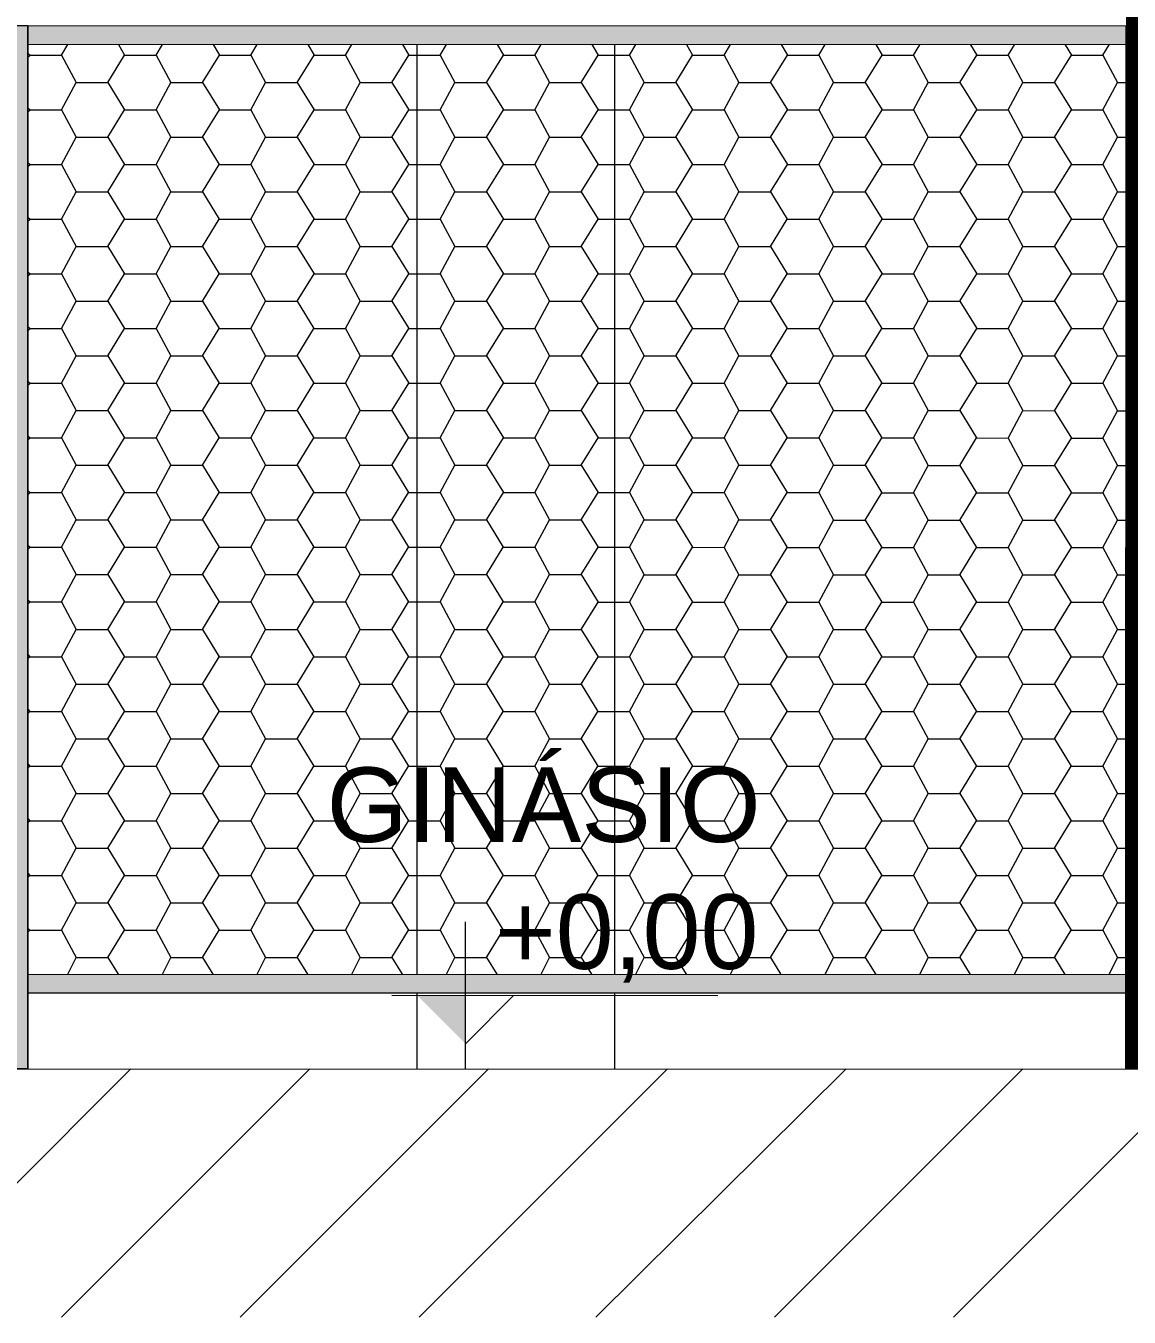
# Model space of a CAD drawing. Extents: x 3377 to 3790, y 1673 to 1846.
# Drawn here: x 3527.579 to 3529.799, y 1749.507 to 1752.105 of the extents above; entities that cross this region are included whole.
import ezdxf

# ---------------------------------------------------------------- set-up
doc = ezdxf.new("R2010")
doc.units = 0
doc.header["$LTSCALE"] = 2
doc.layers.add('PDF7_0', color=7, linetype='Continuous', true_color=0xc6c6c6)
doc.layers.add('PDF7_13-CORTE', color=7, linetype='Continuous', true_color=0xe3e3e3)
for name, color, linetype in [('PDF7_07-HACHURIADO', 7, 'Continuous'), ('PDF7_I-DETALHES', 7, 'Continuous'), ('PDF7_Text', 7, 'Continuous')]:
    doc.layers.add(name, color=color, linetype=linetype)
doc.styles.add('PDF Arial', font='arial.ttf')

msp = doc.modelspace()

# ---------------------------------------------------------------- linework, layer by layer
at = {"layer": 'PDF7_0', "color": 9, "lineweight": 0, "true_color": 0xc1c1c1, "const_width": 0.0423}
msp.add_lwpolyline([(3529.8136, 1754.2079), (3529.8135, 1752.1048), (3529.8134, 1750.006)], dxfattribs=at)
at = {"layer": 'PDF7_0', "color": 7, "lineweight": 0}
for points in [[(3527.5454, 1752.105), (3527.5835, 1752.105), (3527.5834, 1750.0061), (3527.5453, 1750.0061)], [(3527.5834, 1750.0061), (3527.5835, 1752.105)], [(3529.7923, 1752.1048), (3529.7923, 1752.0667), (3527.5835, 1752.0669), (3527.5835, 1752.105)], [(3529.7923, 1752.1048), (3529.8347, 1752.1048), (3529.8345, 1750.006), (3529.7922, 1750.006)], [(3529.7922, 1750.1964), (3529.7922, 1750.1583), (3527.5834, 1750.1585), (3527.5834, 1750.1965)]]:
    msp.add_lwpolyline(points, close=True, dxfattribs=at)
for points in [[(3529.7923, 1752.1048), (3529.7922, 1750.006)], [(3528.3662, 1750.1965), (3528.3663, 1752.0668)], [(3528.764, 1750.1965), (3528.7641, 1752.0668)], [(3528.3662, 1750.0061), (3528.3662, 1750.1584)], [(3528.7639, 1750.0061), (3528.764, 1750.1584)]]:
    msp.add_lwpolyline(points, dxfattribs=at)
at = {"layer": 'PDF7_0', "lineweight": 0}
for points in [[(3527.5835, 1752.0499), (3527.5877, 1752.0457), (3527.6512, 1752.0457), (3527.6639, 1752.0669)], [(3527.5835, 1752.0415), (3527.5877, 1752.0457)], [(3527.6512, 1752.0457), (3527.6808, 1751.9907), (3527.7443, 1751.9907), (3527.7781, 1752.0457)], [(3527.7655, 1752.0669), (3527.7781, 1752.0457), (3527.8416, 1752.0457), (3527.8543, 1752.0668)], [(3527.8416, 1752.0457), (3527.8712, 1751.9907), (3527.9347, 1751.9907), (3527.9686, 1752.0457)], [(3527.9559, 1752.0668), (3527.9686, 1752.0457), (3528.032, 1752.0457), (3528.0447, 1752.0668)], [(3528.032, 1752.0457), (3528.0617, 1751.9907), (3528.1251, 1751.9907), (3528.159, 1752.0457)], [(3528.1463, 1752.0668), (3528.159, 1752.0457), (3528.2225, 1752.0457), (3528.2351, 1752.0668)], [(3528.2225, 1752.0457), (3528.2521, 1751.9907), (3528.3155, 1751.9907), (3528.3494, 1752.0457)], [(3528.3367, 1752.0668), (3528.3494, 1752.0457), (3528.4129, 1752.0457), (3528.4256, 1752.0668)], [(3528.4129, 1752.0457), (3528.4425, 1751.9906), (3528.506, 1751.9906), (3528.5398, 1752.0456)], [(3528.5271, 1752.0668), (3528.5398, 1752.0456), (3528.6033, 1752.0456), (3528.616, 1752.0668)], [(3528.6033, 1752.0456), (3528.6329, 1751.9906), (3528.6964, 1751.9906), (3528.7302, 1752.0456)], [(3528.7175, 1752.0668), (3528.7302, 1752.0456), (3528.7937, 1752.0456), (3528.8064, 1752.0668)], [(3528.7937, 1752.0456), (3528.8233, 1751.9906), (3528.8868, 1751.9906), (3528.9206, 1752.0456)], [(3528.908, 1752.0668), (3528.9206, 1752.0456), (3528.9841, 1752.0456), (3528.9968, 1752.0668)], [(3528.9841, 1752.0456), (3529.0137, 1751.9906), (3529.0772, 1751.9906), (3529.1111, 1752.0456)], [(3529.0984, 1752.0668), (3529.1111, 1752.0456), (3529.1745, 1752.0456), (3529.1872, 1752.0668)], [(3529.1745, 1752.0456), (3529.2042, 1751.9906), (3529.2676, 1751.9906), (3529.3015, 1752.0456)], [(3529.2888, 1752.0668), (3529.3015, 1752.0456), (3529.365, 1752.0456), (3529.3777, 1752.0667)], [(3529.365, 1752.0456), (3529.3946, 1751.9906), (3529.458, 1751.9906), (3529.4919, 1752.0456)], [(3529.4792, 1752.0667), (3529.4919, 1752.0456), (3529.5554, 1752.0456), (3529.5681, 1752.0667)], [(3529.5554, 1752.0456), (3529.585, 1751.9906), (3529.6485, 1751.9906), (3529.6823, 1752.0456)], [(3529.6696, 1752.0667), (3529.6823, 1752.0456), (3529.7458, 1752.0456), (3529.7585, 1752.0667)], [(3529.7458, 1752.0456), (3529.7754, 1751.9906), (3529.7923, 1751.9906)], [(3527.5835, 1751.9399), (3527.5877, 1751.9357), (3527.6512, 1751.9357), (3527.6808, 1751.9907)], [(3527.7443, 1751.9907), (3527.7781, 1751.9357), (3527.8416, 1751.9357), (3527.8712, 1751.9907)], [(3527.9347, 1751.9907), (3527.9686, 1751.9357), (3528.032, 1751.9357), (3528.0617, 1751.9907)], [(3528.1251, 1751.9907), (3528.159, 1751.9357), (3528.2224, 1751.9356), (3528.2521, 1751.9907)], [(3528.3155, 1751.9907), (3528.3494, 1751.9356), (3528.4129, 1751.9356), (3528.4425, 1751.9906)], [(3528.506, 1751.9906), (3528.5398, 1751.9356), (3528.6033, 1751.9356), (3528.6329, 1751.9906)], [(3528.6964, 1751.9906), (3528.7302, 1751.9356), (3528.7937, 1751.9356), (3528.8233, 1751.9906)], [(3528.8868, 1751.9906), (3528.9206, 1751.9356), (3528.9841, 1751.9356), (3529.0137, 1751.9906)], [(3529.0772, 1751.9906), (3529.1111, 1751.9356), (3529.1745, 1751.9356), (3529.2042, 1751.9906)], [(3529.2676, 1751.9906), (3529.3015, 1751.9356), (3529.3649, 1751.9356), (3529.3946, 1751.9906)], [(3529.458, 1751.9906), (3529.4919, 1751.9356), (3529.5554, 1751.9356), (3529.585, 1751.9906)], [(3529.6485, 1751.9906), (3529.6823, 1751.9356), (3529.7458, 1751.9355), (3529.7754, 1751.9906)], [(3527.5835, 1751.9315), (3527.5877, 1751.9357)], [(3527.6512, 1751.9357), (3527.6808, 1751.8807), (3527.7443, 1751.8807), (3527.7781, 1751.9357)], [(3527.8416, 1751.9357), (3527.8712, 1751.8807), (3527.9347, 1751.8807), (3527.9686, 1751.9357)], [(3528.032, 1751.9357), (3528.0616, 1751.8806), (3528.1251, 1751.8806), (3528.159, 1751.9357)], [(3528.2224, 1751.9356), (3528.2521, 1751.8806), (3528.3155, 1751.8806), (3528.3494, 1751.9356)], [(3528.4129, 1751.9356), (3528.4425, 1751.8806), (3528.506, 1751.8806), (3528.5398, 1751.9356)], [(3528.6033, 1751.9356), (3528.6329, 1751.8806), (3528.6964, 1751.8806), (3528.7302, 1751.9356)], [(3528.7937, 1751.9356), (3528.8233, 1751.8806), (3528.8868, 1751.8806), (3528.9206, 1751.9356)], [(3528.9841, 1751.9356), (3529.0137, 1751.8806), (3529.0772, 1751.8806), (3529.1111, 1751.9356)], [(3529.1745, 1751.9356), (3529.2041, 1751.8806), (3529.2676, 1751.8806), (3529.3015, 1751.9356)], [(3529.3649, 1751.9356), (3529.3946, 1751.8806), (3529.458, 1751.8806), (3529.4919, 1751.9356)], [(3529.5554, 1751.9356), (3529.585, 1751.8805), (3529.6485, 1751.8805), (3529.6823, 1751.9356)], [(3529.7458, 1751.9355), (3529.7754, 1751.8805), (3529.7923, 1751.8805)], [(3527.5835, 1751.8299), (3527.5877, 1751.8257), (3527.6512, 1751.8257), (3527.6808, 1751.8807)], [(3527.7443, 1751.8807), (3527.7781, 1751.8257), (3527.8416, 1751.8257), (3527.8712, 1751.8807)], [(3527.9347, 1751.8807), (3527.9685, 1751.8256), (3528.032, 1751.8256), (3528.0616, 1751.8806)], [(3528.1251, 1751.8806), (3528.159, 1751.8256), (3528.2224, 1751.8256), (3528.2521, 1751.8806)], [(3528.3155, 1751.8806), (3528.3494, 1751.8256), (3528.4129, 1751.8256), (3528.4425, 1751.8806)], [(3528.506, 1751.8806), (3528.5398, 1751.8256), (3528.6033, 1751.8256), (3528.6329, 1751.8806)], [(3528.6964, 1751.8806), (3528.7302, 1751.8256), (3528.7937, 1751.8256), (3528.8233, 1751.8806)], [(3528.8868, 1751.8806), (3528.9206, 1751.8256), (3528.9841, 1751.8256), (3529.0137, 1751.8806)], [(3529.0772, 1751.8806), (3529.1111, 1751.8256), (3529.1745, 1751.8256), (3529.2041, 1751.8806)], [(3529.2676, 1751.8806), (3529.3015, 1751.8256), (3529.3649, 1751.8256), (3529.3946, 1751.8806)], [(3529.458, 1751.8806), (3529.4919, 1751.8255), (3529.5554, 1751.8255), (3529.585, 1751.8805)], [(3529.6485, 1751.8805), (3529.6823, 1751.8255), (3529.7458, 1751.8255), (3529.7754, 1751.8805)], [(3527.5835, 1751.8214), (3527.5877, 1751.8257)], [(3527.6512, 1751.8257), (3527.6808, 1751.7707), (3527.7443, 1751.7707), (3527.7781, 1751.8257)], [(3527.8416, 1751.8257), (3527.8712, 1751.7706), (3527.9347, 1751.7706), (3527.9685, 1751.8256)], [(3528.032, 1751.8256), (3528.0616, 1751.7706), (3528.1251, 1751.7706), (3528.159, 1751.8256)], [(3528.2224, 1751.8256), (3528.2521, 1751.7706), (3528.3155, 1751.7706), (3528.3494, 1751.8256)], [(3528.4129, 1751.8256), (3528.4425, 1751.7706), (3528.5059, 1751.7706), (3528.5398, 1751.8256)], [(3528.6033, 1751.8256), (3528.6329, 1751.7706), (3528.6964, 1751.7706), (3528.7302, 1751.8256)], [(3528.7937, 1751.8256), (3528.8233, 1751.7706), (3528.8868, 1751.7706), (3528.9206, 1751.8256)], [(3528.9841, 1751.8256), (3529.0137, 1751.7706), (3529.0772, 1751.7706), (3529.1111, 1751.8256)], [(3529.1745, 1751.8256), (3529.2041, 1751.7706), (3529.2676, 1751.7705), (3529.3015, 1751.8256)], [(3529.3649, 1751.8256), (3529.3946, 1751.7705), (3529.458, 1751.7705), (3529.4919, 1751.8255)], [(3529.5554, 1751.8255), (3529.585, 1751.7705), (3529.6484, 1751.7705), (3529.6823, 1751.8255)], [(3529.7458, 1751.8255), (3529.7754, 1751.7705), (3529.7923, 1751.7705)], [(3527.5835, 1751.7199), (3527.5877, 1751.7157), (3527.6512, 1751.7156), (3527.6808, 1751.7707)], [(3527.7443, 1751.7707), (3527.7781, 1751.7156), (3527.8416, 1751.7156), (3527.8712, 1751.7706)], [(3527.9347, 1751.7706), (3527.9685, 1751.7156), (3528.032, 1751.7156), (3528.0616, 1751.7706)], [(3528.1251, 1751.7706), (3528.159, 1751.7156), (3528.2224, 1751.7156), (3528.2521, 1751.7706)], [(3528.3155, 1751.7706), (3528.3494, 1751.7156), (3528.4128, 1751.7156), (3528.4425, 1751.7706)], [(3528.5059, 1751.7706), (3528.5398, 1751.7156), (3528.6033, 1751.7156), (3528.6329, 1751.7706)], [(3528.6964, 1751.7706), (3528.7302, 1751.7156), (3528.7937, 1751.7156), (3528.8233, 1751.7706)], [(3528.8868, 1751.7706), (3528.9206, 1751.7156), (3528.9841, 1751.7156), (3529.0137, 1751.7706)], [(3529.0772, 1751.7706), (3529.111, 1751.7156), (3529.1745, 1751.7155), (3529.2041, 1751.7706)], [(3529.2676, 1751.7705), (3529.3015, 1751.7155), (3529.3649, 1751.7155), (3529.3946, 1751.7705)], [(3529.458, 1751.7705), (3529.4919, 1751.7155), (3529.5554, 1751.7155), (3529.585, 1751.7705)], [(3529.6484, 1751.7705), (3529.6823, 1751.7155), (3529.7458, 1751.7155), (3529.7754, 1751.7705)], [(3527.5835, 1751.7114), (3527.5877, 1751.7157)], [(3527.6512, 1751.7156), (3527.6808, 1751.6606), (3527.7443, 1751.6606), (3527.7781, 1751.7156)], [(3527.8416, 1751.7156), (3527.8712, 1751.6606), (3527.9347, 1751.6606), (3527.9685, 1751.7156)], [(3528.032, 1751.7156), (3528.0616, 1751.6606), (3528.1251, 1751.6606), (3528.159, 1751.7156)], [(3528.2224, 1751.7156), (3528.252, 1751.6606), (3528.3155, 1751.6606), (3528.3494, 1751.7156)], [(3528.4128, 1751.7156), (3528.4425, 1751.6606), (3528.5059, 1751.6606), (3528.5398, 1751.7156)], [(3528.6033, 1751.7156), (3528.6329, 1751.6606), (3528.6964, 1751.6606), (3528.7302, 1751.7156)], [(3528.7937, 1751.7156), (3528.8233, 1751.6606), (3528.8868, 1751.6606), (3528.9206, 1751.7156)], [(3528.9841, 1751.7156), (3529.0137, 1751.6605), (3529.0772, 1751.6605), (3529.111, 1751.7156)], [(3529.1745, 1751.7155), (3529.2041, 1751.6605), (3529.2676, 1751.6605), (3529.3015, 1751.7155)], [(3529.3649, 1751.7155), (3529.3945, 1751.6605), (3529.458, 1751.6605), (3529.4919, 1751.7155)], [(3529.5554, 1751.7155), (3529.585, 1751.6605), (3529.6484, 1751.6605), (3529.6823, 1751.7155)], [(3529.7458, 1751.7155), (3529.7754, 1751.6605), (3529.7923, 1751.6605)], [(3527.5835, 1751.6099), (3527.5877, 1751.6056), (3527.6512, 1751.6056), (3527.6808, 1751.6606)], [(3527.7443, 1751.6606), (3527.7781, 1751.6056), (3527.8416, 1751.6056), (3527.8712, 1751.6606)], [(3527.9347, 1751.6606), (3527.9685, 1751.6056), (3528.032, 1751.6056), (3528.0616, 1751.6606)], [(3528.1251, 1751.6606), (3528.159, 1751.6056), (3528.2224, 1751.6056), (3528.252, 1751.6606)], [(3528.3155, 1751.6606), (3528.3494, 1751.6056), (3528.4128, 1751.6056), (3528.4425, 1751.6606)], [(3528.5059, 1751.6606), (3528.5398, 1751.6056), (3528.6033, 1751.6056), (3528.6329, 1751.6606)], [(3528.6964, 1751.6606), (3528.7302, 1751.6056), (3528.7937, 1751.6056), (3528.8233, 1751.6606)], [(3528.8868, 1751.6606), (3528.9206, 1751.6055), (3528.9841, 1751.6055), (3529.0137, 1751.6605)], [(3529.0772, 1751.6605), (3529.111, 1751.6055), (3529.1745, 1751.6055), (3529.2041, 1751.6605)], [(3529.2676, 1751.6605), (3529.3015, 1751.6055), (3529.3649, 1751.6055), (3529.3945, 1751.6605)], [(3529.458, 1751.6605), (3529.4919, 1751.6055), (3529.5553, 1751.6055), (3529.585, 1751.6605)], [(3529.6484, 1751.6605), (3529.6823, 1751.6055), (3529.7458, 1751.6055), (3529.7754, 1751.6605)], [(3527.5835, 1751.6014), (3527.5877, 1751.6056)], [(3527.6512, 1751.6056), (3527.6808, 1751.5506), (3527.7443, 1751.5506), (3527.7781, 1751.6056)], [(3527.8416, 1751.6056), (3527.8712, 1751.5506), (3527.9347, 1751.5506), (3527.9685, 1751.6056)], [(3528.032, 1751.6056), (3528.0616, 1751.5506), (3528.1251, 1751.5506), (3528.159, 1751.6056)], [(3528.2224, 1751.6056), (3528.252, 1751.5506), (3528.3155, 1751.5506), (3528.3494, 1751.6056)], [(3528.4128, 1751.6056), (3528.4425, 1751.5506), (3528.5059, 1751.5506), (3528.5398, 1751.6056)], [(3528.6033, 1751.6056), (3528.6329, 1751.5506), (3528.6963, 1751.5506), (3528.7302, 1751.6056)], [(3528.7937, 1751.6056), (3528.8233, 1751.5505), (3528.8868, 1751.5505), (3528.9206, 1751.6055)], [(3528.9841, 1751.6055), (3529.0137, 1751.5505), (3529.0772, 1751.5505), (3529.111, 1751.6055)], [(3529.1745, 1751.6055), (3529.2041, 1751.5505), (3529.2676, 1751.5505), (3529.3015, 1751.6055)], [(3529.3649, 1751.6055), (3529.3945, 1751.5505), (3529.458, 1751.5505), (3529.4919, 1751.6055)], [(3529.5553, 1751.6055), (3529.585, 1751.5505), (3529.6484, 1751.5505), (3529.6823, 1751.6055)], [(3529.7458, 1751.6055), (3529.7754, 1751.5505), (3529.7923, 1751.5505)], [(3527.5835, 1751.4998), (3527.5877, 1751.4956), (3527.6512, 1751.4956), (3527.6808, 1751.5506)], [(3527.7443, 1751.5506), (3527.7781, 1751.4956), (3527.8416, 1751.4956), (3527.8712, 1751.5506)], [(3527.9347, 1751.5506), (3527.9685, 1751.4956), (3528.032, 1751.4956), (3528.0616, 1751.5506)], [(3528.1251, 1751.5506), (3528.1589, 1751.4956), (3528.2224, 1751.4956), (3528.252, 1751.5506)], [(3528.3155, 1751.5506), (3528.3494, 1751.4956), (3528.4128, 1751.4956), (3528.4425, 1751.5506)], [(3528.5059, 1751.5506), (3528.5398, 1751.4956), (3528.6033, 1751.4955), (3528.6329, 1751.5506)], [(3528.6963, 1751.5506), (3528.7302, 1751.4955), (3528.7937, 1751.4955), (3528.8233, 1751.5505)], [(3528.8868, 1751.5505), (3528.9206, 1751.4955), (3528.9841, 1751.4955), (3529.0137, 1751.5505)], [(3529.0772, 1751.5505), (3529.111, 1751.4955), (3529.1745, 1751.4955), (3529.2041, 1751.5505)], [(3529.2676, 1751.5505), (3529.3014, 1751.4955), (3529.3649, 1751.4955), (3529.3945, 1751.5505)], [(3529.458, 1751.5505), (3529.4919, 1751.4955), (3529.5553, 1751.4955), (3529.585, 1751.5505)], [(3529.6484, 1751.5505), (3529.6823, 1751.4955), (3529.7458, 1751.4955), (3529.7754, 1751.5505)], [(3527.5835, 1751.4914), (3527.5877, 1751.4956)], [(3527.6512, 1751.4956), (3527.6808, 1751.4406), (3527.7443, 1751.4406), (3527.7781, 1751.4956)], [(3527.8416, 1751.4956), (3527.8712, 1751.4406), (3527.9347, 1751.4406), (3527.9685, 1751.4956)], [(3528.032, 1751.4956), (3528.0616, 1751.4406), (3528.1251, 1751.4406), (3528.1589, 1751.4956)], [(3528.2224, 1751.4956), (3528.252, 1751.4406), (3528.3155, 1751.4406), (3528.3494, 1751.4956)], [(3528.4128, 1751.4956), (3528.4424, 1751.4405), (3528.5059, 1751.4405), (3528.5398, 1751.4956)], [(3528.6033, 1751.4955), (3528.6329, 1751.4405), (3528.6963, 1751.4405), (3528.7302, 1751.4955)], [(3528.7937, 1751.4955), (3528.8233, 1751.4405), (3528.8868, 1751.4405), (3528.9206, 1751.4955)], [(3528.9841, 1751.4955), (3529.0137, 1751.4405), (3529.0772, 1751.4405), (3529.111, 1751.4955)], [(3529.1745, 1751.4955), (3529.2041, 1751.4405), (3529.2676, 1751.4405), (3529.3014, 1751.4955)], [(3529.3649, 1751.4955), (3529.3945, 1751.4405), (3529.458, 1751.4405), (3529.4919, 1751.4955)], [(3529.5553, 1751.4955), (3529.585, 1751.4405), (3529.6484, 1751.4405), (3529.6823, 1751.4955)], [(3529.7458, 1751.4955), (3529.7754, 1751.4405), (3529.7923, 1751.4405)], [(3527.5835, 1751.3898), (3527.5877, 1751.3856), (3527.6512, 1751.3856), (3527.6808, 1751.4406)], [(3527.7443, 1751.4406), (3527.7781, 1751.3856), (3527.8416, 1751.3856), (3527.8712, 1751.4406)], [(3527.9347, 1751.4406), (3527.9685, 1751.3856), (3528.032, 1751.3856), (3528.0616, 1751.4406)], [(3528.1251, 1751.4406), (3528.1589, 1751.3856), (3528.2224, 1751.3856), (3528.252, 1751.4406)], [(3528.3155, 1751.4406), (3528.3494, 1751.3855), (3528.4128, 1751.3855), (3528.4424, 1751.4405)], [(3528.5059, 1751.4405), (3528.5398, 1751.3855), (3528.6032, 1751.3855), (3528.6329, 1751.4405)], [(3528.6963, 1751.4405), (3528.7302, 1751.3855), (3528.7937, 1751.3855), (3528.8233, 1751.4405)], [(3528.8868, 1751.4405), (3528.9206, 1751.3855), (3528.9841, 1751.3855), (3529.0137, 1751.4405)], [(3529.0772, 1751.4405), (3529.111, 1751.3855), (3529.1745, 1751.3855), (3529.2041, 1751.4405)], [(3529.2676, 1751.4405), (3529.3014, 1751.3855), (3529.3649, 1751.3855), (3529.3945, 1751.4405)], [(3529.458, 1751.4405), (3529.4919, 1751.3855), (3529.5553, 1751.3855), (3529.585, 1751.4405)], [(3529.6484, 1751.4405), (3529.6823, 1751.3855), (3529.7457, 1751.3855), (3529.7754, 1751.4405)], [(3527.5835, 1751.3814), (3527.5877, 1751.3856)], [(3527.6512, 1751.3856), (3527.6808, 1751.3306), (3527.7442, 1751.3306), (3527.7781, 1751.3856)], [(3527.8416, 1751.3856), (3527.8712, 1751.3306), (3527.9347, 1751.3306), (3527.9685, 1751.3856)], [(3528.032, 1751.3856), (3528.0616, 1751.3306), (3528.1251, 1751.3306), (3528.1589, 1751.3856)], [(3528.2224, 1751.3856), (3528.252, 1751.3305), (3528.3155, 1751.3305), (3528.3494, 1751.3855)], [(3528.4128, 1751.3855), (3528.4424, 1751.3305), (3528.5059, 1751.3305), (3528.5398, 1751.3855)], [(3528.6032, 1751.3855), (3528.6329, 1751.3305), (3528.6963, 1751.3305), (3528.7302, 1751.3855)], [(3528.7937, 1751.3855), (3528.8233, 1751.3305), (3528.8867, 1751.3305), (3528.9206, 1751.3855)], [(3528.9841, 1751.3855), (3529.0137, 1751.3305), (3529.0772, 1751.3305), (3529.111, 1751.3855)], [(3529.1745, 1751.3855), (3529.2041, 1751.3305), (3529.2676, 1751.3305), (3529.3014, 1751.3855)], [(3529.3649, 1751.3855), (3529.3945, 1751.3305), (3529.458, 1751.3305), (3529.4919, 1751.3855)], [(3529.5553, 1751.3855), (3529.5849, 1751.3305), (3529.6484, 1751.3304), (3529.6823, 1751.3855)], [(3529.7457, 1751.3855), (3529.7754, 1751.3304), (3529.7923, 1751.3304)], [(3527.5834, 1751.2798), (3527.5877, 1751.2756), (3527.6512, 1751.2756), (3527.6808, 1751.3306)], [(3527.7442, 1751.3306), (3527.7781, 1751.2756), (3527.8416, 1751.2756), (3527.8712, 1751.3306)], [(3527.9347, 1751.3306), (3527.9685, 1751.2756), (3528.032, 1751.2755), (3528.0616, 1751.3306)], [(3528.1251, 1751.3306), (3528.1589, 1751.2755), (3528.2224, 1751.2755), (3528.252, 1751.3305)], [(3528.3155, 1751.3305), (3528.3493, 1751.2755), (3528.4128, 1751.2755), (3528.4424, 1751.3305)], [(3528.5059, 1751.3305), (3528.5398, 1751.2755), (3528.6032, 1751.2755), (3528.6329, 1751.3305)], [(3528.6963, 1751.3305), (3528.7302, 1751.2755), (3528.7937, 1751.2755), (3528.8233, 1751.3305)], [(3528.8867, 1751.3305), (3528.9206, 1751.2755), (3528.9841, 1751.2755), (3529.0137, 1751.3305)], [(3529.0772, 1751.3305), (3529.111, 1751.2755), (3529.1745, 1751.2755), (3529.2041, 1751.3305)], [(3529.2676, 1751.3305), (3529.3014, 1751.2755), (3529.3649, 1751.2755), (3529.3945, 1751.3305)], [(3529.458, 1751.3305), (3529.4918, 1751.2755), (3529.5553, 1751.2754), (3529.5849, 1751.3305)], [(3529.6484, 1751.3304), (3529.6823, 1751.2754), (3529.7457, 1751.2754), (3529.7754, 1751.3304)], [(3527.5834, 1751.2713), (3527.5877, 1751.2756)], [(3527.6512, 1751.2756), (3527.6808, 1751.2206), (3527.7442, 1751.2206), (3527.7781, 1751.2756)], [(3527.8416, 1751.2756), (3527.8712, 1751.2205), (3527.9347, 1751.2205), (3527.9685, 1751.2756)], [(3528.032, 1751.2755), (3528.0616, 1751.2205), (3528.1251, 1751.2205), (3528.1589, 1751.2755)], [(3528.2224, 1751.2755), (3528.252, 1751.2205), (3528.3155, 1751.2205), (3528.3493, 1751.2755)], [(3528.4128, 1751.2755), (3528.4424, 1751.2205), (3528.5059, 1751.2205), (3528.5398, 1751.2755)], [(3528.6032, 1751.2755), (3528.6329, 1751.2205), (3528.6963, 1751.2205), (3528.7302, 1751.2755)], [(3528.7937, 1751.2755), (3528.8233, 1751.2205), (3528.8867, 1751.2205), (3528.9206, 1751.2755)], [(3528.9841, 1751.2755), (3529.0137, 1751.2205), (3529.0772, 1751.2205), (3529.111, 1751.2755)], [(3529.1745, 1751.2755), (3529.2041, 1751.2205), (3529.2676, 1751.2205), (3529.3014, 1751.2755)], [(3529.3649, 1751.2755), (3529.3945, 1751.2204), (3529.458, 1751.2204), (3529.4918, 1751.2755)], [(3529.5553, 1751.2754), (3529.5849, 1751.2204), (3529.6484, 1751.2204), (3529.6823, 1751.2754)], [(3529.7457, 1751.2754), (3529.7754, 1751.2204), (3529.7923, 1751.2204)], [(3527.5834, 1751.1698), (3527.5877, 1751.1656), (3527.6511, 1751.1656), (3527.6808, 1751.2206)], [(3527.7442, 1751.2206), (3527.7781, 1751.1655), (3527.8416, 1751.1655), (3527.8712, 1751.2205)], [(3527.9347, 1751.2205), (3527.9685, 1751.1655), (3528.032, 1751.1655), (3528.0616, 1751.2205)], [(3528.1251, 1751.2205), (3528.1589, 1751.1655), (3528.2224, 1751.1655), (3528.252, 1751.2205)], [(3528.3155, 1751.2205), (3528.3493, 1751.1655), (3528.4128, 1751.1655), (3528.4424, 1751.2205)], [(3528.5059, 1751.2205), (3528.5398, 1751.1655), (3528.6032, 1751.1655), (3528.6329, 1751.2205)], [(3528.6963, 1751.2205), (3528.7302, 1751.1655), (3528.7936, 1751.1655), (3528.8233, 1751.2205)], [(3528.8867, 1751.2205), (3528.9206, 1751.1655), (3528.9841, 1751.1655), (3529.0137, 1751.2205)], [(3529.0772, 1751.2205), (3529.111, 1751.1655), (3529.1745, 1751.1655), (3529.2041, 1751.2205)], [(3529.2676, 1751.2205), (3529.3014, 1751.1654), (3529.3649, 1751.1654), (3529.3945, 1751.2204)], [(3529.458, 1751.2204), (3529.4918, 1751.1654), (3529.5553, 1751.1654), (3529.5849, 1751.2204)], [(3529.6484, 1751.2204), (3529.6823, 1751.1654), (3529.7457, 1751.1654), (3529.7754, 1751.2204)], [(3527.5834, 1751.1613), (3527.5877, 1751.1656)], [(3527.6511, 1751.1656), (3527.6808, 1751.1105), (3527.7442, 1751.1105), (3527.7781, 1751.1655)], [(3527.8416, 1751.1655), (3527.8712, 1751.1105), (3527.9346, 1751.1105), (3527.9685, 1751.1655)], [(3528.032, 1751.1655), (3528.0616, 1751.1105), (3528.1251, 1751.1105), (3528.1589, 1751.1655)], [(3528.2224, 1751.1655), (3528.252, 1751.1105), (3528.3155, 1751.1105), (3528.3493, 1751.1655)], [(3528.4128, 1751.1655), (3528.4424, 1751.1105), (3528.5059, 1751.1105), (3528.5398, 1751.1655)], [(3528.6032, 1751.1655), (3528.6328, 1751.1105), (3528.6963, 1751.1105), (3528.7302, 1751.1655)], [(3528.7936, 1751.1655), (3528.8233, 1751.1105), (3528.8867, 1751.1105), (3528.9206, 1751.1655)], [(3528.9841, 1751.1655), (3529.0137, 1751.1105), (3529.0772, 1751.1105), (3529.111, 1751.1655)], [(3529.1745, 1751.1655), (3529.2041, 1751.1104), (3529.2676, 1751.1104), (3529.3014, 1751.1654)], [(3529.3649, 1751.1654), (3529.3945, 1751.1104), (3529.458, 1751.1104), (3529.4918, 1751.1654)], [(3529.5553, 1751.1654), (3529.5849, 1751.1104), (3529.6484, 1751.1104), (3529.6823, 1751.1654)], [(3529.7457, 1751.1654), (3529.7753, 1751.1104), (3529.7923, 1751.1104)], [(3527.5834, 1751.0598), (3527.5877, 1751.0555), (3527.6511, 1751.0555), (3527.6808, 1751.1105)], [(3527.7442, 1751.1105), (3527.7781, 1751.0555), (3527.8416, 1751.0555), (3527.8712, 1751.1105)], [(3527.9346, 1751.1105), (3527.9685, 1751.0555), (3528.032, 1751.0555), (3528.0616, 1751.1105)], [(3528.1251, 1751.1105), (3528.1589, 1751.0555), (3528.2224, 1751.0555), (3528.252, 1751.1105)], [(3528.3155, 1751.1105), (3528.3493, 1751.0555), (3528.4128, 1751.0555), (3528.4424, 1751.1105)], [(3528.5059, 1751.1105), (3528.5397, 1751.0555), (3528.6032, 1751.0555), (3528.6328, 1751.1105)], [(3528.6963, 1751.1105), (3528.7302, 1751.0555), (3528.7936, 1751.0555), (3528.8233, 1751.1105)], [(3528.8867, 1751.1105), (3528.9206, 1751.0555), (3528.9841, 1751.0554), (3529.0137, 1751.1105)], [(3529.0772, 1751.1105), (3529.111, 1751.0554), (3529.1745, 1751.0554), (3529.2041, 1751.1104)], [(3529.2676, 1751.1104), (3529.3014, 1751.0554), (3529.3649, 1751.0554), (3529.3945, 1751.1104)], [(3529.458, 1751.1104), (3529.4918, 1751.0554), (3529.5553, 1751.0554), (3529.5849, 1751.1104)], [(3529.6484, 1751.1104), (3529.6823, 1751.0554), (3529.7457, 1751.0554), (3529.7753, 1751.1104)], [(3527.5834, 1751.0513), (3527.5877, 1751.0555)], [(3527.6511, 1751.0555), (3527.6808, 1751.0005), (3527.7442, 1751.0005), (3527.7781, 1751.0555)], [(3527.8416, 1751.0555), (3527.8712, 1751.0005), (3527.9346, 1751.0005), (3527.9685, 1751.0555)], [(3528.032, 1751.0555), (3528.0616, 1751.0005), (3528.1251, 1751.0005), (3528.1589, 1751.0555)], [(3528.2224, 1751.0555), (3528.252, 1751.0005), (3528.3155, 1751.0005), (3528.3493, 1751.0555)], [(3528.4128, 1751.0555), (3528.4424, 1751.0005), (3528.5059, 1751.0005), (3528.5397, 1751.0555)], [(3528.6032, 1751.0555), (3528.6328, 1751.0005), (3528.6963, 1751.0005), (3528.7302, 1751.0555)], [(3528.7936, 1751.0555), (3528.8233, 1751.0004), (3528.8867, 1751.0004), (3528.9206, 1751.0555)], [(3528.9841, 1751.0554), (3529.0137, 1751.0004), (3529.0771, 1751.0004), (3529.111, 1751.0554)], [(3529.1745, 1751.0554), (3529.2041, 1751.0004), (3529.2676, 1751.0004), (3529.3014, 1751.0554)], [(3529.3649, 1751.0554), (3529.3945, 1751.0004), (3529.458, 1751.0004), (3529.4918, 1751.0554)], [(3529.5553, 1751.0554), (3529.5849, 1751.0004), (3529.6484, 1751.0004), (3529.6823, 1751.0554)], [(3529.7457, 1751.0554), (3529.7753, 1751.0004), (3529.7923, 1751.0004)], [(3527.5834, 1750.9498), (3527.5877, 1750.9455), (3527.6511, 1750.9455), (3527.6808, 1751.0005)], [(3527.7442, 1751.0005), (3527.7781, 1750.9455), (3527.8415, 1750.9455), (3527.8712, 1751.0005)], [(3527.9346, 1751.0005), (3527.9685, 1750.9455), (3528.032, 1750.9455), (3528.0616, 1751.0005)], [(3528.1251, 1751.0005), (3528.1589, 1750.9455), (3528.2224, 1750.9455), (3528.252, 1751.0005)], [(3528.3155, 1751.0005), (3528.3493, 1750.9455), (3528.4128, 1750.9455), (3528.4424, 1751.0005)], [(3528.5059, 1751.0005), (3528.5397, 1750.9455), (3528.6032, 1750.9455), (3528.6328, 1751.0005)], [(3528.6963, 1751.0005), (3528.7302, 1750.9454), (3528.7936, 1750.9454), (3528.8233, 1751.0004)], [(3528.8867, 1751.0004), (3528.9206, 1750.9454), (3528.984, 1750.9454), (3529.0137, 1751.0004)], [(3529.0771, 1751.0004), (3529.111, 1750.9454), (3529.1745, 1750.9454), (3529.2041, 1751.0004)], [(3529.2676, 1751.0004), (3529.3014, 1750.9454), (3529.3649, 1750.9454), (3529.3945, 1751.0004)], [(3529.458, 1751.0004), (3529.4918, 1750.9454), (3529.5553, 1750.9454), (3529.5849, 1751.0004)], [(3529.6484, 1751.0004), (3529.6822, 1750.9454), (3529.7457, 1750.9454), (3529.7753, 1751.0004)], [(3527.5834, 1750.9413), (3527.5877, 1750.9455)], [(3527.6511, 1750.9455), (3527.6807, 1750.8905), (3527.7442, 1750.8905), (3527.7781, 1750.9455)], [(3527.8415, 1750.9455), (3527.8712, 1750.8905), (3527.9346, 1750.8905), (3527.9685, 1750.9455)], [(3528.032, 1750.9455), (3528.0616, 1750.8905), (3528.1251, 1750.8905), (3528.1589, 1750.9455)], [(3528.2224, 1750.9455), (3528.252, 1750.8905), (3528.3155, 1750.8905), (3528.3493, 1750.9455)], [(3528.4128, 1750.9455), (3528.4424, 1750.8905), (3528.5059, 1750.8905), (3528.5397, 1750.9455)], [(3528.6032, 1750.9455), (3528.6328, 1750.8904), (3528.6963, 1750.8904), (3528.7302, 1750.9454)], [(3528.7936, 1750.9454), (3528.8232, 1750.8904), (3528.8867, 1750.8904), (3528.9206, 1750.9454)], [(3528.984, 1750.9454), (3529.0137, 1750.8904), (3529.0771, 1750.8904), (3529.111, 1750.9454)], [(3529.1745, 1750.9454), (3529.2041, 1750.8904), (3529.2676, 1750.8904), (3529.3014, 1750.9454)], [(3529.3649, 1750.9454), (3529.3945, 1750.8904), (3529.458, 1750.8904), (3529.4918, 1750.9454)], [(3529.5553, 1750.9454), (3529.5849, 1750.8904), (3529.6484, 1750.8904), (3529.6822, 1750.9454)], [(3529.7457, 1750.9454), (3529.7753, 1750.8904), (3529.7923, 1750.8904)], [(3527.5834, 1750.8397), (3527.5876, 1750.8355), (3527.6511, 1750.8355), (3527.6807, 1750.8905)], [(3527.7442, 1750.8905), (3527.7781, 1750.8355), (3527.8415, 1750.8355), (3527.8712, 1750.8905)], [(3527.9346, 1750.8905), (3527.9685, 1750.8355), (3528.032, 1750.8355), (3528.0616, 1750.8905)], [(3528.1251, 1750.8905), (3528.1589, 1750.8355), (3528.2224, 1750.8355), (3528.252, 1750.8905)], [(3528.3155, 1750.8905), (3528.3493, 1750.8355), (3528.4128, 1750.8354), (3528.4424, 1750.8905)], [(3528.5059, 1750.8905), (3528.5397, 1750.8354), (3528.6032, 1750.8354), (3528.6328, 1750.8904)], [(3528.6963, 1750.8904), (3528.7302, 1750.8354), (3528.7936, 1750.8354), (3528.8232, 1750.8904)], [(3528.8867, 1750.8904), (3528.9206, 1750.8354), (3528.984, 1750.8354), (3529.0137, 1750.8904)], [(3529.0771, 1750.8904), (3529.111, 1750.8354), (3529.1745, 1750.8354), (3529.2041, 1750.8904)], [(3529.2676, 1750.8904), (3529.3014, 1750.8354), (3529.3649, 1750.8354), (3529.3945, 1750.8904)], [(3529.458, 1750.8904), (3529.4918, 1750.8354), (3529.5553, 1750.8354), (3529.5849, 1750.8904)], [(3529.6484, 1750.8904), (3529.6822, 1750.8354), (3529.7457, 1750.8354), (3529.7753, 1750.8904)], [(3527.5834, 1750.8313), (3527.5876, 1750.8355)], [(3527.6511, 1750.8355), (3527.6807, 1750.7805), (3527.7442, 1750.7805), (3527.7781, 1750.8355)], [(3527.8415, 1750.8355), (3527.8712, 1750.7805), (3527.9346, 1750.7805), (3527.9685, 1750.8355)], [(3528.032, 1750.8355), (3528.0616, 1750.7805), (3528.125, 1750.7805), (3528.1589, 1750.8355)], [(3528.2224, 1750.8355), (3528.252, 1750.7804), (3528.3155, 1750.7804), (3528.3493, 1750.8355)], [(3528.4128, 1750.8354), (3528.4424, 1750.7804), (3528.5059, 1750.7804), (3528.5397, 1750.8354)], [(3528.6032, 1750.8354), (3528.6328, 1750.7804), (3528.6963, 1750.7804), (3528.7302, 1750.8354)], [(3528.7936, 1750.8354), (3528.8232, 1750.7804), (3528.8867, 1750.7804), (3528.9206, 1750.8354)], [(3528.984, 1750.8354), (3529.0137, 1750.7804), (3529.0771, 1750.7804), (3529.111, 1750.8354)], [(3529.1745, 1750.8354), (3529.2041, 1750.7804), (3529.2675, 1750.7804), (3529.3014, 1750.8354)], [(3529.3649, 1750.8354), (3529.3945, 1750.7804), (3529.458, 1750.7804), (3529.4918, 1750.8354)], [(3529.5553, 1750.8354), (3529.5849, 1750.7804), (3529.6484, 1750.7804), (3529.6822, 1750.8354)], [(3529.7457, 1750.8354), (3529.7753, 1750.7803), (3529.7923, 1750.7803)], [(3527.5834, 1750.7297), (3527.5876, 1750.7255), (3527.6511, 1750.7255), (3527.6807, 1750.7805)], [(3527.7442, 1750.7805), (3527.7781, 1750.7255), (3527.8415, 1750.7255), (3527.8712, 1750.7805)], [(3527.9346, 1750.7805), (3527.9685, 1750.7255), (3528.0319, 1750.7255), (3528.0616, 1750.7805)], [(3528.125, 1750.7805), (3528.1589, 1750.7254), (3528.2224, 1750.7254), (3528.252, 1750.7804)], [(3528.3155, 1750.7804), (3528.3493, 1750.7254), (3528.4128, 1750.7254), (3528.4424, 1750.7804)], [(3528.5059, 1750.7804), (3528.5397, 1750.7254), (3528.6032, 1750.7254), (3528.6328, 1750.7804)], [(3528.6963, 1750.7804), (3528.7301, 1750.7254), (3528.7936, 1750.7254), (3528.8232, 1750.7804)], [(3528.8867, 1750.7804), (3528.9206, 1750.7254), (3528.984, 1750.7254), (3529.0137, 1750.7804)], [(3529.0771, 1750.7804), (3529.111, 1750.7254), (3529.1744, 1750.7254), (3529.2041, 1750.7804)], [(3529.2675, 1750.7804), (3529.3014, 1750.7254), (3529.3649, 1750.7254), (3529.3945, 1750.7804)], [(3529.458, 1750.7804), (3529.4918, 1750.7254), (3529.5553, 1750.7254), (3529.5849, 1750.7804)], [(3529.6484, 1750.7804), (3529.6822, 1750.7253), (3529.7457, 1750.7253), (3529.7753, 1750.7803)], [(3527.5834, 1750.7213), (3527.5876, 1750.7255)], [(3527.6511, 1750.7255), (3527.6807, 1750.6705), (3527.7442, 1750.6705), (3527.7781, 1750.7255)], [(3527.8415, 1750.7255), (3527.8711, 1750.6705), (3527.9346, 1750.6705), (3527.9685, 1750.7255)], [(3528.0319, 1750.7255), (3528.0616, 1750.6704), (3528.125, 1750.6704), (3528.1589, 1750.7254)], [(3528.2224, 1750.7254), (3528.252, 1750.6704), (3528.3155, 1750.6704), (3528.3493, 1750.7254)], [(3528.4128, 1750.7254), (3528.4424, 1750.6704), (3528.5059, 1750.6704), (3528.5397, 1750.7254)], [(3528.6032, 1750.7254), (3528.6328, 1750.6704), (3528.6963, 1750.6704), (3528.7301, 1750.7254)], [(3528.7936, 1750.7254), (3528.8232, 1750.6704), (3528.8867, 1750.6704), (3528.9206, 1750.7254)], [(3528.984, 1750.7254), (3529.0136, 1750.6704), (3529.0771, 1750.6704), (3529.111, 1750.7254)], [(3529.1744, 1750.7254), (3529.2041, 1750.6704), (3529.2675, 1750.6704), (3529.3014, 1750.7254)], [(3529.3649, 1750.7254), (3529.3945, 1750.6704), (3529.458, 1750.6703), (3529.4918, 1750.7254)], [(3529.5553, 1750.7254), (3529.5849, 1750.6703), (3529.6484, 1750.6703), (3529.6822, 1750.7253)], [(3529.7457, 1750.7253), (3529.7753, 1750.6703), (3529.7922, 1750.6703)], [(3527.5834, 1750.6197), (3527.5876, 1750.6155), (3527.6511, 1750.6155), (3527.6807, 1750.6705)], [(3527.7442, 1750.6705), (3527.7781, 1750.6155), (3527.8415, 1750.6154), (3527.8711, 1750.6705)], [(3527.9346, 1750.6705), (3527.9685, 1750.6154), (3528.0319, 1750.6154), (3528.0616, 1750.6704)], [(3528.125, 1750.6704), (3528.1589, 1750.6154), (3528.2224, 1750.6154), (3528.252, 1750.6704)], [(3528.3155, 1750.6704), (3528.3493, 1750.6154), (3528.4128, 1750.6154), (3528.4424, 1750.6704)], [(3528.5059, 1750.6704), (3528.5397, 1750.6154), (3528.6032, 1750.6154), (3528.6328, 1750.6704)], [(3528.6963, 1750.6704), (3528.7301, 1750.6154), (3528.7936, 1750.6154), (3528.8232, 1750.6704)], [(3528.8867, 1750.6704), (3528.9206, 1750.6154), (3528.984, 1750.6154), (3529.0136, 1750.6704)], [(3529.0771, 1750.6704), (3529.111, 1750.6154), (3529.1744, 1750.6154), (3529.2041, 1750.6704)], [(3529.2675, 1750.6704), (3529.3014, 1750.6154), (3529.3649, 1750.6153), (3529.3945, 1750.6704)], [(3529.458, 1750.6703), (3529.4918, 1750.6153), (3529.5553, 1750.6153), (3529.5849, 1750.6703)], [(3529.6484, 1750.6703), (3529.6822, 1750.6153), (3529.7457, 1750.6153), (3529.7753, 1750.6703)], [(3527.5834, 1750.6112), (3527.5876, 1750.6155)], [(3527.6511, 1750.6155), (3527.6807, 1750.5604), (3527.7442, 1750.5604), (3527.7781, 1750.6155)], [(3527.8415, 1750.6154), (3527.8711, 1750.5604), (3527.9346, 1750.5604), (3527.9685, 1750.6154)], [(3528.0319, 1750.6154), (3528.0616, 1750.5604), (3528.125, 1750.5604), (3528.1589, 1750.6154)], [(3528.2224, 1750.6154), (3528.252, 1750.5604), (3528.3154, 1750.5604), (3528.3493, 1750.6154)], [(3528.4128, 1750.6154), (3528.4424, 1750.5604), (3528.5059, 1750.5604), (3528.5397, 1750.6154)], [(3528.6032, 1750.6154), (3528.6328, 1750.5604), (3528.6963, 1750.5604), (3528.7301, 1750.6154)], [(3528.7936, 1750.6154), (3528.8232, 1750.5604), (3528.8867, 1750.5604), (3528.9206, 1750.6154)], [(3528.984, 1750.6154), (3529.0136, 1750.5604), (3529.0771, 1750.5604), (3529.111, 1750.6154)], [(3529.1744, 1750.6154), (3529.2041, 1750.5603), (3529.2675, 1750.5603), (3529.3014, 1750.6154)], [(3529.3649, 1750.6153), (3529.3945, 1750.5603), (3529.4579, 1750.5603), (3529.4918, 1750.6153)], [(3529.5553, 1750.6153), (3529.5849, 1750.5603), (3529.6484, 1750.5603), (3529.6822, 1750.6153)], [(3529.7457, 1750.6153), (3529.7753, 1750.5603), (3529.7922, 1750.5603)], [(3527.5834, 1750.5097), (3527.5876, 1750.5054), (3527.6511, 1750.5054), (3527.6807, 1750.5604)], [(3527.7442, 1750.5604), (3527.778, 1750.5054), (3527.8415, 1750.5054), (3527.8711, 1750.5604)], [(3527.9346, 1750.5604), (3527.9685, 1750.5054), (3528.0319, 1750.5054), (3528.0616, 1750.5604)], [(3528.125, 1750.5604), (3528.1589, 1750.5054), (3528.2223, 1750.5054), (3528.252, 1750.5604)], [(3528.3154, 1750.5604), (3528.3493, 1750.5054), (3528.4128, 1750.5054), (3528.4424, 1750.5604)], [(3528.5059, 1750.5604), (3528.5397, 1750.5054), (3528.6032, 1750.5054), (3528.6328, 1750.5604)], [(3528.6963, 1750.5604), (3528.7301, 1750.5054), (3528.7936, 1750.5054), (3528.8232, 1750.5604)], [(3528.8867, 1750.5604), (3528.9205, 1750.5054), (3528.984, 1750.5054), (3529.0136, 1750.5604)], [(3529.0771, 1750.5604), (3529.111, 1750.5053), (3529.1744, 1750.5053), (3529.2041, 1750.5603)], [(3529.2675, 1750.5603), (3529.3014, 1750.5053), (3529.3649, 1750.5053), (3529.3945, 1750.5603)], [(3529.4579, 1750.5603), (3529.4918, 1750.5053), (3529.5553, 1750.5053), (3529.5849, 1750.5603)], [(3529.6484, 1750.5603), (3529.6822, 1750.5053), (3529.7457, 1750.5053), (3529.7753, 1750.5603)], [(3527.5834, 1750.5012), (3527.5876, 1750.5054)], [(3527.6511, 1750.5054), (3527.6807, 1750.4504), (3527.7442, 1750.4504), (3527.778, 1750.5054)], [(3527.8415, 1750.5054), (3527.8711, 1750.4504), (3527.9346, 1750.4504), (3527.9685, 1750.5054)], [(3528.0319, 1750.5054), (3528.0615, 1750.4504), (3528.125, 1750.4504), (3528.1589, 1750.5054)], [(3528.2223, 1750.5054), (3528.252, 1750.4504), (3528.3154, 1750.4504), (3528.3493, 1750.5054)], [(3528.4128, 1750.5054), (3528.4424, 1750.4504), (3528.5059, 1750.4504), (3528.5397, 1750.5054)], [(3528.6032, 1750.5054), (3528.6328, 1750.4504), (3528.6963, 1750.4504), (3528.7301, 1750.5054)], [(3528.7936, 1750.5054), (3528.8232, 1750.4504), (3528.8867, 1750.4504), (3528.9205, 1750.5054)], [(3528.984, 1750.5054), (3529.0136, 1750.4503), (3529.0771, 1750.4503), (3529.111, 1750.5053)], [(3529.1744, 1750.5053), (3529.2041, 1750.4503), (3529.2675, 1750.4503), (3529.3014, 1750.5053)], [(3529.3649, 1750.5053), (3529.3945, 1750.4503), (3529.4579, 1750.4503), (3529.4918, 1750.5053)], [(3529.5553, 1750.5053), (3529.5849, 1750.4503), (3529.6484, 1750.4503), (3529.6822, 1750.5053)], [(3529.7457, 1750.5053), (3529.7753, 1750.4503), (3529.7922, 1750.4503)], [(3527.5834, 1750.3997), (3527.5876, 1750.3954), (3527.6511, 1750.3954), (3527.6807, 1750.4504)], [(3527.7442, 1750.4504), (3527.778, 1750.3954), (3527.8415, 1750.3954), (3527.8711, 1750.4504)], [(3527.9346, 1750.4504), (3527.9685, 1750.3954), (3528.0319, 1750.3954), (3528.0615, 1750.4504)], [(3528.125, 1750.4504), (3528.1589, 1750.3954), (3528.2223, 1750.3954), (3528.252, 1750.4504)], [(3528.3154, 1750.4504), (3528.3493, 1750.3954), (3528.4128, 1750.3954), (3528.4424, 1750.4504)], [(3528.5059, 1750.4504), (3528.5397, 1750.3954), (3528.6032, 1750.3954), (3528.6328, 1750.4504)], [(3528.6963, 1750.4504), (3528.7301, 1750.3954), (3528.7936, 1750.3953), (3528.8232, 1750.4504)], [(3528.8867, 1750.4504), (3528.9205, 1750.3953), (3528.984, 1750.3953), (3529.0136, 1750.4503)], [(3529.0771, 1750.4503), (3529.111, 1750.3953), (3529.1744, 1750.3953), (3529.2041, 1750.4503)], [(3529.2675, 1750.4503), (3529.3014, 1750.3953), (3529.3648, 1750.3953), (3529.3945, 1750.4503)], [(3529.4579, 1750.4503), (3529.4918, 1750.3953), (3529.5553, 1750.3953), (3529.5849, 1750.4503)], [(3529.6484, 1750.4503), (3529.6822, 1750.3953), (3529.7457, 1750.3953), (3529.7753, 1750.4503)], [(3527.5834, 1750.3912), (3527.5876, 1750.3954)], [(3527.6511, 1750.3954), (3527.6807, 1750.3404), (3527.7442, 1750.3404), (3527.778, 1750.3954)], [(3527.8415, 1750.3954), (3527.8711, 1750.3404), (3527.9346, 1750.3404), (3527.9685, 1750.3954)], [(3528.0319, 1750.3954), (3528.0615, 1750.3404), (3528.125, 1750.3404), (3528.1589, 1750.3954)], [(3528.2223, 1750.3954), (3528.252, 1750.3404), (3528.3154, 1750.3404), (3528.3493, 1750.3954)], [(3528.4128, 1750.3954), (3528.4424, 1750.3404), (3528.5058, 1750.3404), (3528.5397, 1750.3954)], [(3528.6032, 1750.3954), (3528.6328, 1750.3403), (3528.6963, 1750.3403), (3528.7301, 1750.3954)], [(3528.7936, 1750.3953), (3528.8232, 1750.3403), (3528.8867, 1750.3403), (3528.9205, 1750.3953)], [(3528.984, 1750.3953), (3529.0136, 1750.3403), (3529.0771, 1750.3403), (3529.111, 1750.3953)], [(3529.1744, 1750.3953), (3529.204, 1750.3403), (3529.2675, 1750.3403), (3529.3014, 1750.3953)], [(3529.3648, 1750.3953), (3529.3945, 1750.3403), (3529.4579, 1750.3403), (3529.4918, 1750.3953)], [(3529.5553, 1750.3953), (3529.5849, 1750.3403), (3529.6484, 1750.3403), (3529.6822, 1750.3953)], [(3529.7457, 1750.3953), (3529.7753, 1750.3403), (3529.7922, 1750.3403)], [(3527.5834, 1750.2896), (3527.5876, 1750.2854), (3527.6511, 1750.2854), (3527.6807, 1750.3404)], [(3527.7442, 1750.3404), (3527.778, 1750.2854), (3527.8415, 1750.2854), (3527.8711, 1750.3404)], [(3527.9346, 1750.3404), (3527.9684, 1750.2854), (3528.0319, 1750.2854), (3528.0615, 1750.3404)], [(3528.125, 1750.3404), (3528.1589, 1750.2854), (3528.2223, 1750.2854), (3528.252, 1750.3404)], [(3528.3154, 1750.3404), (3528.3493, 1750.2854), (3528.4128, 1750.2854), (3528.4424, 1750.3404)], [(3528.5058, 1750.3404), (3528.5397, 1750.2853), (3528.6032, 1750.2853), (3528.6328, 1750.3403)], [(3528.6963, 1750.3403), (3528.7301, 1750.2853), (3528.7936, 1750.2853), (3528.8232, 1750.3403)], [(3528.8867, 1750.3403), (3528.9205, 1750.2853), (3528.984, 1750.2853), (3529.0136, 1750.3403)], [(3529.0771, 1750.3403), (3529.1109, 1750.2853), (3529.1744, 1750.2853), (3529.204, 1750.3403)], [(3529.2675, 1750.3403), (3529.3014, 1750.2853), (3529.3648, 1750.2853), (3529.3945, 1750.3403)], [(3529.4579, 1750.3403), (3529.4918, 1750.2853), (3529.5553, 1750.2853), (3529.5849, 1750.3403)], [(3529.6484, 1750.3403), (3529.6822, 1750.2853), (3529.7457, 1750.2853), (3529.7753, 1750.3403)], [(3527.5834, 1750.2812), (3527.5876, 1750.2854)], [(3527.6511, 1750.2854), (3527.6807, 1750.2304), (3527.7442, 1750.2304), (3527.7653, 1750.1965)], [(3527.7442, 1750.2304), (3527.778, 1750.2854)], [(3527.8415, 1750.2854), (3527.8711, 1750.2304), (3527.9346, 1750.2304), (3527.9557, 1750.1965)], [(3527.9346, 1750.2304), (3527.9684, 1750.2854)], [(3528.0319, 1750.2854), (3528.0615, 1750.2304), (3528.125, 1750.2304), (3528.1462, 1750.1965)], [(3528.125, 1750.2304), (3528.1589, 1750.2854)], [(3528.2223, 1750.2854), (3528.252, 1750.2304), (3528.3154, 1750.2304), (3528.3366, 1750.1965)], [(3528.3154, 1750.2304), (3528.3493, 1750.2854)], [(3528.4128, 1750.2854), (3528.4424, 1750.2303), (3528.5058, 1750.2303), (3528.527, 1750.1965)], [(3528.5058, 1750.2303), (3528.5397, 1750.2853)], [(3528.6032, 1750.2853), (3528.6328, 1750.2303), (3528.6963, 1750.2303), (3528.7174, 1750.1965)], [(3528.6963, 1750.2303), (3528.7301, 1750.2853)], [(3528.7936, 1750.2853), (3528.8232, 1750.2303), (3528.8867, 1750.2303), (3528.9078, 1750.1965)], [(3528.8867, 1750.2303), (3528.9205, 1750.2853)], [(3528.984, 1750.2853), (3529.0136, 1750.2303), (3529.0771, 1750.2303), (3529.0982, 1750.1964)], [(3529.0771, 1750.2303), (3529.1109, 1750.2853)], [(3529.1744, 1750.2853), (3529.204, 1750.2303), (3529.2675, 1750.2303), (3529.2887, 1750.1964)], [(3529.2675, 1750.2303), (3529.3014, 1750.2853)], [(3529.3648, 1750.2853), (3529.3945, 1750.2303), (3529.4579, 1750.2303), (3529.4791, 1750.1964)], [(3529.4579, 1750.2303), (3529.4918, 1750.2853)], [(3529.5553, 1750.2853), (3529.5849, 1750.2303), (3529.6483, 1750.2303), (3529.6695, 1750.1964)], [(3529.6483, 1750.2303), (3529.6822, 1750.2853)], [(3529.7457, 1750.2853), (3529.7753, 1750.2303), (3529.7922, 1750.2303)], [(3527.6638, 1750.1965), (3527.6807, 1750.2304)], [(3527.8542, 1750.1965), (3527.8711, 1750.2304)], [(3528.0446, 1750.1965), (3528.0615, 1750.2304)], [(3528.235, 1750.1965), (3528.252, 1750.2304)], [(3528.4254, 1750.1965), (3528.4424, 1750.2303)], [(3528.6159, 1750.1965), (3528.6328, 1750.2303)], [(3528.8063, 1750.1965), (3528.8232, 1750.2303)], [(3528.9967, 1750.1965), (3529.0136, 1750.2303)], [(3529.1871, 1750.1964), (3529.204, 1750.2303)], [(3529.3775, 1750.1964), (3529.3945, 1750.2303)], [(3529.5679, 1750.1964), (3529.5849, 1750.2303)], [(3529.7584, 1750.1964), (3529.7753, 1750.2303)]]:
    msp.add_lwpolyline(points, dxfattribs=at)
at = {"layer": 'PDF7_0', "color": 9, "true_color": 0xc1c1c1, "transparency": 33554559}
for points in [[(3527.5454, 1752.105), (3527.5834, 1750.0061), (3527.5453, 1750.0061)], [(3527.5835, 1752.105), (3527.5454, 1752.105), (3527.5834, 1750.0061)], [(3529.7923, 1752.1048), (3527.5835, 1752.105), (3529.7923, 1752.0667)], [(3527.5835, 1752.105), (3529.7923, 1752.0667), (3527.5835, 1752.0669)], [(3529.7922, 1750.1964), (3527.5834, 1750.1965), (3529.7922, 1750.1583)], [(3527.5834, 1750.1965), (3529.7922, 1750.1583), (3527.5834, 1750.1585)]]:
    msp.add_solid(points, dxfattribs=at)
at = {"layer": 'PDF7_07-HACHURIADO', "lineweight": 0}
for points in [[(3527.2914, 1749.5068), (3527.7907, 1750.0061)], [(3527.651, 1749.5068), (3528.1504, 1750.0061)], [(3528.0107, 1749.5068), (3528.5101, 1750.0061)], [(3528.3704, 1749.5068), (3528.8697, 1750.006)], [(3528.7258, 1749.5067), (3529.2294, 1750.006)], [(3529.0855, 1749.5067), (3529.5849, 1750.006)], [(3529.4452, 1749.5067), (3529.9445, 1750.006)]]:
    msp.add_lwpolyline(points, dxfattribs=at)
at = {"layer": 'PDF7_13-CORTE', "color": 7, "lineweight": 0}
msp.add_lwpolyline([(3510.318, 1750.0074), (3540.5155, 1750.0051)], dxfattribs=at)
at = {"layer": 'PDF7_I-DETALHES', "lineweight": 0}
for points in [[(3528.4635, 1750.0061), (3528.4635, 1750.3023)], [(3528.3154, 1750.1542), (3528.9713, 1750.1541)], [(3528.4635, 1750.0569), (3528.5608, 1750.1542)]]:
    msp.add_lwpolyline(points, dxfattribs=at)
at = {"layer": 'PDF7_I-DETALHES', "transparency": 33554559}
msp.add_solid([(3528.3662, 1750.1542), (3528.4635, 1750.0569), (3528.4635, 1750.1542)], dxfattribs=at)

# ---------------------------------------------------------------- texts
at = {"layer": 'PDF7_Text', "char_height": 0.15, "attachment_point": 7, "rotation": 359.9962, "style": 'PDF Arial'}
for s, insert in [('GINÁSIO', (3528.1843, 1750.4605)), ('+0,00', (3528.5228, 1750.1795))]:
    msp.add_mtext(s, dxfattribs=dict(at, insert=insert))

doc.saveas('drawing.dxf')
